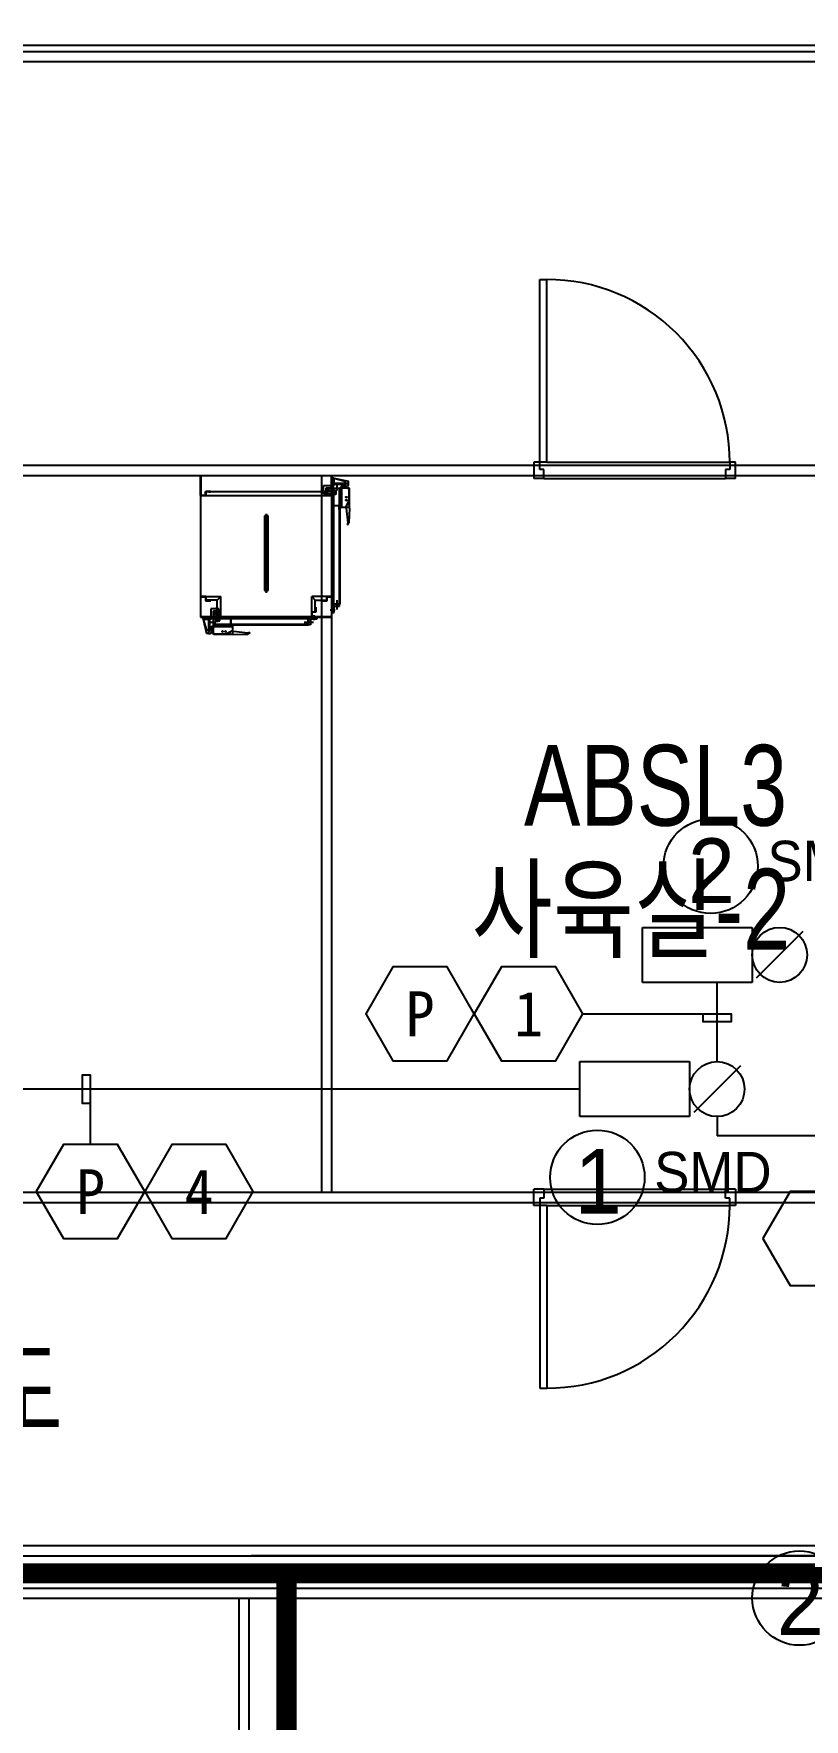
# Model space of a CAD drawing. Header units: millimetres. Extents: x 118559 to 211622, y 1329 to 63037.
# Drawn here: x 152653 to 156470, y 43634 to 51982 of the extents above; entities that cross this region are included whole.
import ezdxf
from ezdxf.enums import TextEntityAlignment as Align

# ---------------------------------------------------------------- set-up
doc = ezdxf.new("R2010")
doc.units = ezdxf.units.MM
doc.header["$LTSCALE"] = 120
doc.linetypes.add('HIDDENX2', pattern=[0.75, 0.5, -0.25])
for name, color, linetype in [('1구역', 41, 'Continuous'), ('ARCH', 9, 'Continuous'), ('DAMPER', 2, 'Continuous'), ('fire', 2, 'Continuous'), ('fire-l', 4, 'Continuous'), ('smd-f', 2, 'Continuous')]:
    doc.layers.add(name, color=color, linetype=linetype)
doc.styles.add('GHD', font='')
doc.styles.add('ghs', font='')
doc.styles.add('TT', font='')
doc.styles.add('돋움', font='')
doc.styles.get('GHD').set_extended_font_data('Dotum')
doc.styles.get('ghs').set_extended_font_data('Dotum')
doc.styles.get('TT').set_extended_font_data('Dotum')
doc.styles.get('돋움').set_extended_font_data('DotumChe')

# ---------------------------------------------------------------- blocks, each defined once
blk = doc.blocks.new('e-22-1')
at = {"layer": 'DAMPER'}
blk.add_line((-5, 1), (-1, 1), dxfattribs=at)
at = {"layer": 'fire'}
for p, q in [((-5, -1), (-5, 1)), ((-1, 1), (-1, -1)), ((0.85, 0.85), (-0.85, -0.85)), ((-1, -1), (-5, -1))]:
    blk.add_line(p, q, dxfattribs=at)
blk.add_circle((0, 0), 1, dxfattribs=at)

msp = doc.modelspace()

# ---------------------------------------------------------------- linework, layer by layer
at = {"layer": '1구역', "color": 1, "linetype": 'HIDDENX2', "ltscale": 7, "const_width": 100, "elevation": 0}
msp.add_lwpolyline([(140420.1, 51924.1), (140420.1, 46196.6), (140420.1, 44357), (157380.1, 44357), (157380.1, 42084.2), (160991.4, 42084.2), (160991.4, 52274.1), (140420.1, 52274.1)], close=True, dxfattribs=at)
at = {"layer": '1구역', "color": 2, "linetype": 'HIDDENX2', "ltscale": 7, "const_width": 100, "elevation": 0}
msp.add_lwpolyline([(142627.6, 44357), (142627.6, 35920.8), (153905.1, 35920.8), (153905.1, 44357)], close=True, dxfattribs=at)
at = {"layer": '1구역', "color": 3, "linetype": 'HIDDENX2', "ltscale": 7, "const_width": 100, "elevation": 0}
msp.add_lwpolyline([(153905.1, 44357), (157380.1, 44357), (157380.1, 42084.2), (169346.1, 42084.2), (169346.1, 35833), (167155.8, 35833), (167155.8, 32036.9), (160573.8, 32036.9), (160573.8, 35833), (153905.1, 35833)], close=True, dxfattribs=at)
at = {"layer": 'ARCH', "color": 9}
for p, q in [((176080.1, 51924.2, 0), (140630.1, 51924.1, 0)), ((176080.1, 51924.2, 0), (140630.1, 51924.1, 0)), ((147430.1, 51894.2, 0), (156730.1, 51894.2, 0)), ((147430.1, 51844.2, 0), (156730.1, 51844.2, 0)), ((155159.4, 49859.2, 0), (155159.4, 50764.5, 0)), ((155159.4, 50764.5, 0), (155194.7, 50764.5, 0)), ((155194.7, 49859.2, 0), (155194.7, 50764.5, 0)), ((146280.1, 49844.2, 0), (159130.1, 49844.2, 0)), ((155159.4, 49859.2, 0), (155130.1, 49859.2, 0)), ((155130.1, 49859.2, 0), (155130.1, 49779.2, 0)), ((155130.1, 49844.2, 0), (155130.1, 49794.2, 0)), ((155130.1, 49844.2, 0), (155130.1, 49794.2, 0)), ((155159.4, 49823.3, 0), (155159.4, 49859.2, 0)), ((155194.7, 49859.2, 0), (155159.4, 49859.2, 0)), ((155194.7, 49859.2, 0), (156100.7, 49859.2, 0)), ((156100.7, 49859.2, 0), (156100.7, 49823.3, 0)), ((156130.1, 49859.2, 0), (156100.7, 49859.2, 0)), ((156130.1, 49779.2, 0), (156130.1, 49859.2, 0)), ((156130.1, 49794.2, 0), (156130.1, 49844.2, 0)), ((140680.1, 49794.2, 0), (159130.1, 49794.2, 0)), ((153480.1, 49794.2, 0), (153480.1, 49694.2, 0)), ((153480.1, 49694.2, 0), (153480.1, 49794.2, 0)), ((153480.1, 49794.2, 0), (154130.1, 49794.2, 0)), ((153480.1, 49781.2, 0), (153480.1, 49746.2, 0)), ((153480.1, 49776.2, 0), (153480.1, 49741.2, 0)), ((153481.3, 49695.4, 0), (153481.3, 49793, 0)), ((154128.9, 49793, 0), (153481.3, 49793, 0)), ((153481.3, 49793, 0), (153481.3, 49695.4, 0)), ((154080.1, 46244.2, 0), (154080.1, 49794.2, 0)), ((154128.9, 49695.4, 0), (154128.9, 49793, 0)), ((154130.1, 46244.2, 0), (154130.1, 49794.2, 0)), ((154130.1, 49794.2, 0), (154130.1, 49694.2, 0)), ((154140.1, 49781.2, 0), (154130.1, 49781.2, 0)), ((154130.1, 49781.2, 0), (154130.1, 49746.2, 0)), ((154140.1, 49776.2, 0), (154130.1, 49776.2, 0)), ((154130.1, 49776.2, 0), (154130.1, 49741.2, 0)), ((154140.1, 49746.2, 0), (154140.1, 49781.2, 0)), ((154140.1, 49781.2, 0), (154195.1, 49765.2, 0)), ((154140.1, 49781.2, 0), (154212.1, 49765.2, 0)), ((154140.1, 49741.2, 0), (154140.1, 49776.2, 0)), ((154140.1, 49776.2, 0), (154140.1, 49750.2, 0)), ((154140.1, 49776.2, 0), (154140.1, 49750.2, 0)), ((154140.1, 49755.2, 0), (154195.1, 49755.2, 0)), ((154140.1, 49755.2, 0), (154212.1, 49755.2, 0)), ((154179.1, 49755.2, 0), (154179.1, 49747.2, 0)), ((154194.1, 49753.2, 0), (154179.1, 49753.2, 0)), ((154194.1, 49755.2, 0), (154194.1, 49747.2, 0)), ((154195.1, 49755.2, 0), (154195.1, 49765.2, 0)), ((154211.1, 49753.2, 0), (154196.1, 49753.2, 0)), ((154211.1, 49755.2, 0), (154211.1, 49747.2, 0)), ((154212.1, 49755.2, 0), (154212.1, 49765.2, 0)), ((155179.9, 49779.2, 0), (155130.1, 49779.2, 0)), ((155179.9, 49823.3, 0), (155159.4, 49823.3, 0)), ((155179.9, 49779.2, 0), (155179.9, 49823.3, 0)), ((155179.9, 49779.2, 0), (156080.2, 49779.2, 0)), ((156080.2, 49823.3, 0), (156080.2, 49779.2, 0)), ((156100.7, 49823.3, 0), (156080.2, 49823.3, 0)), ((156100.7, 49823.3, 0), (156080.2, 49823.3, 0)), ((156130.1, 49779.2, 0), (156080.2, 49779.2, 0)), ((153480.1, 49694.2, 0), (153480.1, 49093, 0)), ((153480.1, 49694.2, 0), (153505.1, 49694.2, 0)), ((153505.1, 49694.2, 0), (153480.1, 49694.2, 0)), ((153481.3, 49695.4, 0), (153503.9, 49695.4, 0)), ((153481.3, 49094.2, 0), (153481.3, 49694.2, 0)), ((153503.9, 49695.4, 0), (153503.9, 49715.4, 0)), ((153503.9, 49715.4, 0), (153528.9, 49715.4, 0)), ((153528.9, 49714.2, 0), (153505.1, 49714.2, 0)), ((153505.1, 49714.2, 0), (153505.1, 49694.2, 0)), ((154105.1, 49712.2, 0), (153505.1, 49712.2, 0)), ((153505.1, 49712.2, 0), (153505.1, 49694.2, 0)), ((153505.1, 49694.2, 0), (154105.1, 49694.2, 0)), ((153523.9, 49718.6, 0), (153523.9, 49708, 0)), ((153528.9, 49714.2, 0), (153528.9, 49715.4, 0)), ((154081.3, 49714.2, 0), (154081.3, 49715.4, 0)), ((154081.3, 49715.4, 0), (154106.3, 49715.4, 0)), ((154105.1, 49714.2, 0), (154081.3, 49714.2, 0)), ((154086.3, 49720.4, 0), (154086.3, 49705, 0)), ((154088.9, 49743.7, 0), (154128.9, 49743.7, 0)), ((154088.9, 49703.7, 0), (154088.9, 49743.7, 0)), ((154128.9, 49703.7, 0), (154088.9, 49703.7, 0)), ((154136.8, 49731.2, 0), (154099.8, 49731.2, 0)), ((154099.8, 49731.2, 0), (154099.8, 49716.2, 0)), ((154099.8, 49716.2, 0), (154136.8, 49716.2, 0)), ((154105.1, 49694.2, 0), (154105.1, 49714.2, 0)), ((154105.1, 49694.2, 0), (154105.1, 49712.2, 0)), ((154130.1, 49694.2, 0), (154105.1, 49694.2, 0)), ((154106.3, 49715.4, 0), (154106.3, 49695.4, 0)), ((154106.3, 49695.4, 0), (154128.9, 49695.4, 0)), ((154107.4, 49728.2, 0), (154113.4, 49728.2, 0)), ((154113.4, 49719.2, 0), (154107.4, 49719.2, 0)), ((154128.9, 49743.7, 0), (154128.9, 49703.7, 0)), ((154130.1, 49746.2, 0), (154140.1, 49746.2, 0)), ((154130.1, 49741.2, 0), (154140.1, 49741.2, 0)), ((154143.9, 49729.2, 0), (154132.1, 49729.2, 0)), ((154136.8, 49716.2, 0), (154136.8, 49731.2, 0)), ((154136.8, 49731.2, 0), (154168.8, 49731.2, 0)), ((154150.5, 49717.4, 0), (154136.8, 49717.4, 0)), ((154149.3, 49716.2, 0), (154136.8, 49716.2, 0)), ((154136.8, 49701.2, 0), (154148.1, 49701.2, 0)), ((154136.8, 49644.2, 0), (154136.8, 49701.2, 0)), ((154167.6, 49730, 0), (154138, 49730, 0)), ((154138, 49730, 0), (154138, 49158.4, 0)), ((154138, 49700, 0), (154138, 49645.4, 0)), ((154149.3, 49700, 0), (154138, 49700, 0)), ((154179.1, 49749.2, 0), (154140.1, 49749.2, 0)), ((154196.1, 49749.2, 0), (154140.1, 49749.2, 0)), ((154148.1, 49716.2, 0), (154149.3, 49716.2, 0)), ((154148.1, 49701.2, 0), (154148.1, 49716.2, 0)), ((154149.3, 49716.2, 0), (154149.3, 49700, 0)), ((154149.3, 49709.4, 0), (154149.3, 49716.2, 0)), ((154150.5, 49709.4, 0), (154149.3, 49709.4, 0)), ((154150.5, 49717.4, 0), (154150.5, 49709.4, 0)), ((154155.1, 49749.9, 0), (154155.1, 49719.8, 0)), ((154167.6, 49158.4, 0), (154167.6, 49730, 0)), ((154216.8, 49731.2, 0), (154168.8, 49731.2, 0)), ((154168.8, 49731.2, 0), (154168.8, 49637.2, 0)), ((154168.8, 49731.2, 0), (154168.8, 49157.2, 0)), ((154174.8, 49734.2, 0), (154174.8, 49731.2, 0)), ((154177.8, 49731.2, 0), (154177.8, 49637.2, 0)), ((154179.1, 49747.2, 0), (154183, 49739.4, 0)), ((154194.1, 49747.2, 0), (154190.1, 49739.4, 0)), ((154192.8, 49747.2, 0), (154192.8, 49731.2, 0)), ((154196.1, 49750.2, 0), (154196.1, 49742.2, 0)), ((154196.1, 49747.2, 0), (154200, 49739.4, 0)), ((154213.8, 49669.2, 0), (154196.8, 49637.2, 0)), ((154211.1, 49747.2, 0), (154207.1, 49739.4, 0)), ((154211.4, 49731.2, 0), (154213.8, 49726.2, 0)), ((154213.8, 49726.2, 0), (154213.8, 49669.2, 0)), ((154216.8, 49637.2, 0), (154216.8, 49731.2, 0)), ((154216.8, 49632.2, 0), (154216.8, 49731.2, 0)), ((153814.3, 49593.7, 0), (153795.8, 49593.7, 0)), ((153795.8, 49593.7, 0), (153795.8, 49224, 0)), ((153805.1, 49604.3, 0), (153805.1, 49213.5, 0)), ((153814.3, 49224, 0), (153814.3, 49593.7, 0)), ((154166.4, 49644.2, 0), (154136.8, 49644.2, 0)), ((154138, 49645.4, 0), (154167.6, 49645.4, 0)), ((154166.4, 49625.4, 0), (154166.4, 49644.2, 0)), ((154167.6, 49625.4, 0), (154166.4, 49625.4, 0)), ((154167.6, 49645.4, 0), (154167.6, 49625.4, 0)), ((154168.8, 49637.2, 0), (154216.8, 49637.2, 0)), ((154201.8, 49632.2, 0), (154196.8, 49637.2, 0)), ((154210.8, 49560.2, 0), (154201.8, 49632.2, 0)), ((154216.8, 49632.2, 0), (154214.8, 49560.2, 0)), ((153814.3, 49580.8, 0), (153795.8, 49580.8, 0)), ((153811.1, 49577.6, 0), (153799, 49577.6, 0)), ((153799, 49577.6, 0), (153799, 49240.2, 0)), ((153811.1, 49240.2, 0), (153811.1, 49577.6, 0)), ((154206.8, 49550.2, 0), (154210.8, 49560.2, 0)), ((154209.8, 49550.2, 0), (154206.8, 49550.2, 0)), ((154209.8, 49550.2, 0), (154214.8, 49560.2, 0)), ((153505.1, 49194.2, 0), (153481.3, 49194.2, 0)), ((153481.3, 49193, 0), (153503.9, 49193, 0)), ((153503.9, 49193, 0), (153503.9, 49173, 0)), ((153503.9, 49173, 0), (153530.1, 49173, 0)), ((153505.1, 49176.2, 0), (153505.1, 49194.2, 0)), ((153505.1, 49174.2, 0), (153505.1, 49194.2, 0)), ((153530.1, 49174.2, 0), (153505.1, 49174.2, 0)), ((153506.1, 49194.2, 0), (153580.1, 49194.2, 0)), ((153506.1, 49194.2, 0), (153506.1, 49176.2, 0)), ((153506.1, 49194.2, 0), (153580.1, 49194.2, 0)), ((153562.1, 49176.2, 0), (153506.1, 49176.2, 0)), ((153530.1, 49173, 0), (153530.1, 49174.2, 0)), ((153580.1, 49194.2, 0), (153562.1, 49176.2, 0)), ((153580.1, 49194.2, 0), (153562.1, 49176.2, 0)), ((153562.1, 49119, 0), (153562.1, 49176.2, 0)), ((153580.1, 49119, 0), (153580.1, 49194.2, 0)), ((153580.1, 49119, 0), (153580.1, 49194.2, 0)), ((153795.8, 49236.9, 0), (153814.3, 49236.9, 0)), ((153795.8, 49224, 0), (153814.3, 49224, 0)), ((153799, 49240.2, 0), (153811.1, 49240.2, 0)), ((154030.1, 49194.2, 0), (154048.1, 49176.2, 0)), ((154030.1, 49119, 0), (154030.1, 49194.2, 0)), ((154104.1, 49194.2, 0), (154030.1, 49194.2, 0)), ((154048.1, 49119, 0), (154048.1, 49176.2, 0)), ((154048.1, 49176.2, 0), (154104.1, 49176.2, 0)), ((154080.1, 49174.2, 0), (154080.1, 49173, 0)), ((154105.1, 49174.2, 0), (154080.1, 49174.2, 0)), ((154080.1, 49173, 0), (154106.3, 49173, 0)), ((154104.1, 49194.2, 0), (154104.1, 49176.2, 0)), ((154105.1, 49194.2, 0), (154105.1, 49176.2, 0)), ((154105.1, 49194.2, 0), (154105.1, 49174.2, 0)), ((154130.1, 49194.2, 0), (154105.1, 49194.2, 0)), ((154106.3, 49193, 0), (154128.9, 49193, 0)), ((154106.3, 49173, 0), (154106.3, 49193, 0)), ((154128.9, 49193, 0), (154128.9, 49094.2, 0)), ((154130.1, 49093, 0), (154130.1, 49194.2, 0)), ((154155.1, 49177.2, 0), (154155.1, 49130.8, 0)), ((153480.1, 49093, 0), (154130.1, 49093, 0)), ((153480.1, 49093, 0), (153580.1, 49093, 0)), ((154128.9, 49094.2, 0), (153481.3, 49094.2, 0)), ((153578.9, 49094.2, 0), (153481.3, 49094.2, 0)), ((153493.1, 49083, 0), (153493.1, 49093, 0)), ((153498.1, 49083, 0), (153498.1, 49093, 0)), ((153528.1, 49093, 0), (153528.1, 49083, 0)), ((153570.6, 49134.2, 0), (153530.6, 49134.2, 0)), ((153530.6, 49134.2, 0), (153530.6, 49094.2, 0)), ((153530.6, 49094.2, 0), (153570.6, 49094.2, 0)), ((153530.6, 49094.2, 0), (153570.6, 49094.2, 0)), ((153533.1, 49093, 0), (153533.1, 49083, 0)), ((153543.1, 49123.3, 0), (153558.1, 49123.3, 0)), ((153543.1, 49086.3, 0), (153543.1, 49123.3, 0)), ((153543.1, 49086.3, 0), (153543.1, 49054.3, 0)), ((153558.1, 49086.3, 0), (153543.1, 49086.3, 0)), ((153544.3, 49085.1, 0), (154011.9, 49085.1, 0)), ((153544.3, 49055.5, 0), (153544.3, 49085.1, 0)), ((153545.1, 49079.1, 0), (153545.1, 49091, 0)), ((153546.1, 49115.7, 0), (153546.1, 49109.7, 0)), ((153555.1, 49109.7, 0), (153555.1, 49115.7, 0)), ((153556.9, 49072.6, 0), (153556.9, 49086.3, 0)), ((153558.1, 49123.3, 0), (153558.1, 49086.3, 0)), ((153558.1, 49073.8, 0), (153558.1, 49086.3, 0)), ((153560.1, 49141.8, 0), (153558.9, 49141.8, 0)), ((153558.9, 49141.8, 0), (153558.9, 49116.8, 0)), ((153558.9, 49116.8, 0), (153578.9, 49116.8, 0)), ((153560.1, 49118, 0), (153560.1, 49141.8, 0)), ((153580.1, 49118, 0), (153560.1, 49118, 0)), ((153580.1, 49119, 0), (153562.1, 49119, 0)), ((153570.6, 49094.2, 0), (153570.6, 49134.2, 0)), ((153630.1, 49086.3, 0), (153573.1, 49086.3, 0)), ((153573.1, 49086.3, 0), (153573.1, 49075, 0)), ((153574.3, 49073.8, 0), (153574.3, 49085.1, 0)), ((153574.3, 49085.1, 0), (153628.9, 49085.1, 0)), ((153578.9, 49116.8, 0), (153578.9, 49094.2, 0)), ((153580.1, 49093, 0), (153580.1, 49118, 0)), ((153628.9, 49085.1, 0), (153628.9, 49055.5, 0)), ((153630.1, 49056.7, 0), (153630.1, 49086.3, 0)), ((154006.1, 49094.2, 0), (153985.6, 49094.2, 0)), ((154130.1, 49093, 0), (154006.1, 49093, 0)), ((154007.3, 49094.2, 0), (154128.9, 49094.2, 0)), ((154011.9, 49085.1, 0), (154011.9, 49055.5, 0)), ((154013.1, 49054.3, 0), (154013.1, 49086.3, 0)), ((154014.1, 49093, 0), (154014.1, 49081, 0)), ((154014.1, 49093, 0), (154023.1, 49093, 0)), ((154058.1, 49093, 0), (154023.1, 49093, 0)), ((154058.1, 49093, 0), (154023.1, 49093, 0)), ((154023.1, 49093, 0), (154023.1, 49081, 0)), ((154058.1, 49093, 0), (154023.1, 49093, 0)), ((154030.1, 49092, 0), (154023.1, 49092, 0)), ((154117.1, 49093, 0), (154028.1, 49093, 0)), ((154117.1, 49093, 0), (154028.1, 49093, 0)), ((154117.1, 49093, 0), (154028.1, 49093, 0)), ((154030.1, 49119, 0), (154048.1, 49119, 0)), ((154030.1, 49118, 0), (154050.1, 49118, 0)), ((154030.1, 49093, 0), (154030.1, 49118, 0)), ((154030.1, 49082, 0), (154030.1, 49093, 0)), ((154030.1, 49093, 0), (154055.6, 49093, 0)), ((154030.1, 49093, 0), (154055.6, 49093, 0)), ((154031.3, 49116.8, 0), (154031.3, 49094.2, 0)), ((154051.3, 49116.8, 0), (154031.3, 49116.8, 0)), ((154043.1, 49077.1, 0), (154043.1, 49101.8, 0)), ((154050.1, 49141.8, 0), (154051.3, 49141.8, 0)), ((154050.1, 49118, 0), (154050.1, 49141.8, 0)), ((154051.3, 49141.8, 0), (154051.3, 49116.8, 0)), ((154055.6, 49093, 0), (154055.6, 49082, 0)), ((154055.6, 49093, 0), (154055.6, 49082, 0)), ((154145.9, 49127.2, 0), (154121.2, 49127.2, 0)), ((154130.1, 49156.2, 0), (154130.1, 49147.2, 0)), ((154130.1, 49156.2, 0), (154142.1, 49156.2, 0)), ((154130.1, 49147.2, 0), (154142.1, 49147.2, 0)), ((154130.1, 49140.2, 0), (154130.1, 49114.7, 0)), ((154130.1, 49140.2, 0), (154130.1, 49114.7, 0)), ((154141.1, 49140.2, 0), (154130.1, 49140.2, 0)), ((154130.1, 49114.7, 0), (154141.1, 49114.7, 0)), ((154130.1, 49114.7, 0), (154141.1, 49114.7, 0)), ((154131.1, 49140.2, 0), (154131.1, 49147.2, 0)), ((154168.8, 49157.2, 0), (154136.8, 49157.2, 0)), ((154138, 49158.4, 0), (154167.6, 49158.4, 0)), ((154140.1, 49140.8, 0), (154140.1, 49147.2, 0)), ((154141.1, 49114.7, 0), (154141.1, 49140.2, 0)), ((154168.1, 49157.2, 0), (154142.1, 49157.2, 0)), ((154142.1, 49157.2, 0), (154142.1, 49146.2, 0)), ((154168.1, 49157.2, 0), (154142.1, 49157.2, 0)), ((154142.1, 49146.2, 0), (154168.1, 49146.2, 0)), ((154155.1, 49159, 0), (154155.1, 49152.3, 0)), ((154168.1, 49146.2, 0), (154168.1, 49157.2, 0)), ((154168.1, 49146.2, 0), (154168.1, 49157.2, 0)), ((153493.1, 49083, 0), (153509.1, 49011, 0)), ((153493.1, 49083, 0), (153509.1, 49028, 0)), ((153528.1, 49083, 0), (153493.1, 49083, 0)), ((153498.1, 49083, 0), (153524.1, 49083, 0)), ((153498.1, 49083, 0), (153524.1, 49083, 0)), ((153533.1, 49083, 0), (153498.1, 49083, 0)), ((153519.1, 49028, 0), (153509.1, 49028, 0)), ((153519.1, 49011, 0), (153509.1, 49011, 0)), ((153519.1, 49083, 0), (153519.1, 49011, 0)), ((153519.1, 49083, 0), (153519.1, 49028, 0)), ((153519.1, 49044, 0), (153527.1, 49044, 0)), ((153519.1, 49029, 0), (153527.1, 49029, 0)), ((153519.1, 49012, 0), (153527.1, 49012, 0)), ((153521.1, 49029, 0), (153521.1, 49044, 0)), ((153521.1, 49012, 0), (153521.1, 49027, 0)), ((153524.1, 49027, 0), (153532.1, 49027, 0)), ((153524.4, 49068, 0), (153554.5, 49068, 0)), ((153525.1, 49027, 0), (153525.1, 49083, 0)), ((153525.1, 49044, 0), (153525.1, 49083, 0)), ((153527.1, 49044, 0), (153534.9, 49040.1, 0)), ((153527.1, 49029, 0), (153534.9, 49032.9, 0)), ((153527.1, 49030.3, 0), (153543.1, 49030.3, 0)), ((153527.1, 49027, 0), (153534.9, 49023.1, 0)), ((153527.1, 49012, 0), (153534.9, 49015.9, 0)), ((153540.1, 49048.3, 0), (153543.1, 49048.3, 0)), ((153543.1, 49054.3, 0), (154013.1, 49054.3, 0)), ((153543.1, 49054.3, 0), (153637.1, 49054.3, 0)), ((153543.1, 49006.3, 0), (153543.1, 49054.3, 0)), ((153543.1, 49045.3, 0), (153637.1, 49045.3, 0)), ((153543.1, 49011.6, 0), (153548.1, 49009.3, 0)), ((153642.1, 49006.3, 0), (153543.1, 49006.3, 0)), ((153637.1, 49006.3, 0), (153543.1, 49006.3, 0)), ((154011.9, 49055.5, 0), (153544.3, 49055.5, 0)), ((153548.1, 49009.3, 0), (153605.1, 49009.3, 0)), ((153556.9, 49072.6, 0), (153564.9, 49072.6, 0)), ((153573.1, 49075, 0), (153558.1, 49075, 0)), ((153558.1, 49075, 0), (153558.1, 49073.8, 0)), ((153564.9, 49073.8, 0), (153558.1, 49073.8, 0)), ((153558.1, 49073.8, 0), (153574.3, 49073.8, 0)), ((153564.9, 49072.6, 0), (153564.9, 49073.8, 0)), ((153605.1, 49009.3, 0), (153637.1, 49026.3, 0)), ((153628.9, 49055.5, 0), (153648.9, 49055.5, 0)), ((153648.9, 49056.7, 0), (153630.1, 49056.7, 0)), ((153637.1, 49054.3, 0), (153637.1, 49006.3, 0)), ((153642.1, 49021.3, 0), (153637.1, 49026.3, 0)), ((153714.1, 49012.3, 0), (153642.1, 49021.3, 0)), ((153642.1, 49006.3, 0), (153714.1, 49008.3, 0)), ((153648.9, 49055.5, 0), (153648.9, 49056.7, 0)), ((153724.1, 49016.3, 0), (153714.1, 49012.3, 0)), ((153724.1, 49013.3, 0), (153714.1, 49008.3, 0)), ((153724.1, 49013.3, 0), (153724.1, 49016.3, 0)), ((153993.1, 49068, 0), (154039.5, 49068, 0)), ((154011.3, 49068, 0), (154018, 49068, 0)), ((154013.1, 49055, 0), (154013.1, 49081, 0)), ((154013.1, 49081, 0), (154024.1, 49081, 0)), ((154013.1, 49055, 0), (154013.1, 49081, 0)), ((154024.1, 49055, 0), (154013.1, 49055, 0)), ((154024.1, 49055, 0), (154013.1, 49055, 0)), ((154029.5, 49083, 0), (154023.1, 49083, 0)), ((154024.1, 49081, 0), (154024.1, 49055, 0)), ((154055.6, 49082, 0), (154030.1, 49082, 0)), ((155130.1, 46179.2, 0), (155130.1, 46259.2, 0)), ((155179.9, 46259.2, 0), (155130.1, 46259.2, 0)), ((155179.9, 46259.2, 0), (155179.9, 46215.1, 0)), ((155179.9, 46259.2, 0), (156080.2, 46259.2, 0)), ((156080.2, 46215.1, 0), (156080.2, 46259.2, 0)), ((156130.1, 46259.2, 0), (156080.2, 46259.2, 0)), ((156130.1, 46259.2, 0), (156130.1, 46179.2, 0)), ((150630.1, 46244.2, 0), (156930.1, 46244.2, 0)), ((150630.1, 46194.2, 0), (156980.1, 46194.2, 0)), ((155130.1, 46194.2, 0), (155130.1, 46244.2, 0)), ((155130.1, 46194.2, 0), (155130.1, 46244.2, 0)), ((155159.4, 46179.2, 0), (155130.1, 46179.2, 0)), ((155159.4, 46215.1, 0), (155159.4, 46179.2, 0)), ((155179.9, 46215.1, 0), (155159.4, 46215.1, 0)), ((155159.4, 46179.2, 0), (155159.4, 45274, 0)), ((155194.7, 46179.2, 0), (155159.4, 46179.2, 0)), ((155194.7, 46179.2, 0), (155194.7, 45274, 0)), ((155194.7, 46179.2, 0), (156100.7, 46179.2, 0)), ((156100.7, 46215.1, 0), (156080.2, 46215.1, 0)), ((156100.7, 46215.1, 0), (156080.2, 46215.1, 0)), ((156100.7, 46179.2, 0), (156100.7, 46215.1, 0)), ((156130.1, 46179.2, 0), (156100.7, 46179.2, 0)), ((156130.1, 46244.2, 0), (156130.1, 46194.2, 0)), ((155159.4, 45274, 0), (155194.7, 45274, 0)), ((142690.1, 44494.2, 0), (157830.1, 44494.2, 0)), ((150781.3, 44444.2, 0), (157830.1, 44444.2, 0)), ((156730.1, 44444.2, 0), (153730.1, 44444.2, 0)), ((150781.3, 44284.2, 0), (156680.1, 44284.2, 0)), ((150781.3, 44234.2, 0), (156680.1, 44234.2, 0)), ((153670.1, 39384.2, 0), (153670.1, 44234.2, 0)), ((153720.1, 39384.2, 0), (153720.1, 44234.2, 0)), ((153880.1, 39384.2, 0), (153880.1, 44234.2, 0)), ((153930.1, 39384.2, 0), (153930.1, 44234.2, 0))]:
    msp.add_line(p, q, dxfattribs=at)
for centre in [(154201.8, 49686.2, 0), (154201.8, 49671.2, 0), (154207.3, 49651.7, 0), (153588.1, 49021.3, 0), (153603.1, 49021.3, 0), (153622.5, 49015.8, 0)]:
    msp.add_circle(centre, 2.5, dxfattribs=at)
for centre, radius, start, end in [((155196, 49859.8, 0), 904.7, 359.96385, 90.08492), ((154107.4, 49723.7, 0), 4.5, 90, 270), ((154113.4, 49723.7, 0), 4.5, 270, 90), ((154192.1, 49729.2, 0), 18, 87.7639, 163.94207), ((154186.6, 49741.2, 0), 4, 201.75905, 338.24095), ((154203.6, 49741.2, 0), 4, 201.75905, 338.24095), ((153550.6, 49115.7, 0), 4.5, 0, 180), ((153550.6, 49109.7, 0), 4.5, 180, 0), ((153545.1, 49031, 0), 18, 106.05793, 182.2361), ((153533.1, 49036.5, 0), 4, 291.75905, 68.24095), ((153533.1, 49019.5, 0), 4, 291.75905, 68.24095), ((155196, 46178.6, 0), 904.7, 269.91508, 0.03615)]:
    msp.add_arc(centre, radius, start, end, dxfattribs=at)
at = {"layer": 'fire', "color": 2, "elevation": 0}
for points in [[(155373, 47128.3), (156107.5, 47128.3), (156107.5, 47087.5), (155968.6, 47087.5), (155968.6, 47128.3)], [(152934.5, 46480), (152934.5, 46824.5), (152893.7, 46824.5), (152893.7, 46685.7), (152934.5, 46685.7)]]:
    msp.add_lwpolyline(points, dxfattribs=at)
at = {"layer": 'fire-l', "color": 6, "ltscale": 2}
for p, q in [((156038.1, 46891.1, 0), (156038.1, 47283.8, 0)), ((155358.1, 46755.1, 0), (151138.1, 46755.1, 0)), ((156038.1, 46619.1, 0), (156038.1, 46523.6, 0)), ((157194, 46523.6, 0), (156038.1, 46523.6, 0))]:
    msp.add_line(p, q, dxfattribs=at)
at = {"layer": 'fire-l', "color": 2, "elevation": 0}
for points in [[(154835.7, 47128.3), (154701.4, 47360.9), (154432.8, 47360.9), (154298.5, 47128.3), (154432.8, 46895.6), (154701.4, 46895.6)], [(155373, 47128.3), (155238.7, 47360.9), (154970.1, 47360.9), (154835.7, 47128.3), (154970.1, 46895.6), (155238.7, 46895.6)], [(153203.1, 46247.3), (153068.8, 46480), (152800.2, 46480), (152665.9, 46247.3), (152800.2, 46014.7), (153068.8, 46014.7)], [(153740.3, 46247.3), (153606, 46480), (153337.4, 46480), (153203.1, 46247.3), (153337.4, 46014.7), (153606, 46014.7)], [(156802.8, 46015.9), (156668.5, 46248.5), (156399.8, 46248.5), (156265.5, 46015.9), (156399.8, 45783.2), (156668.5, 45783.2)]]:
    msp.add_lwpolyline(points, close=True, dxfattribs=at)
at = {"layer": 'smd-f'}
for centre in [(156006.4, 47859, 0), (155445.3, 46318.1, 0), (156446.3, 44234.2, 0)]:
    msp.add_circle(centre, 233.7, dxfattribs=at)

# ---------------------------------------------------------------- block references
at = {"layer": 'fire-l', "ltscale": 2, "xscale": 136, "yscale": 136, "zscale": 136}
for p in [(156348, 47419.8, 0), (156038.1, 46755.1, 0)]:
    msp.add_blockref('e-22-1', p, dxfattribs=at)

# ---------------------------------------------------------------- texts
at = {"layer": 'ARCH', "color": 9, "style": 'GHD', "width": 0.8}
for s, p in [('ABSL3', (155081.9, 48059.8, 0)), ('사육실-2', (154822.9, 47446.2, 0)), ('내부복도', (151193.2, 45061.6, 0))]:
    msp.add_text(s, height=400, dxfattribs=at).set_placement(p)
at = {"layer": 'fire', "style": '돋움'}
for s, p in [('P', (154567.1, 47128.3, 0)), ('1', (155104.4, 47128.3, 0)), ('P', (152934.5, 46247.3, 0)), ('4', (153471.7, 46247.3, 0))]:
    msp.add_text(s, height=222.4, dxfattribs=at).set_placement(p, align=Align.MIDDLE)
at = {"layer": 'smd-f', "style": 'TT'}
for s, p in [('2', (156010.1, 47839.1, 0)), ('1', (155449.1, 46298.1, 0)), ('2', (156450.1, 44214.3, 0))]:
    msp.add_text(s, height=320, dxfattribs=at).set_placement(p, align=Align.MIDDLE)
at = {"layer": 'smd-f', "style": 'ghs'}
for p in [(156287.6, 47785.1), (155726.6, 46244.2, 0)]:
    msp.add_text('SMD', height=200, dxfattribs=at).set_placement(p)

doc.saveas('drawing.dxf')
